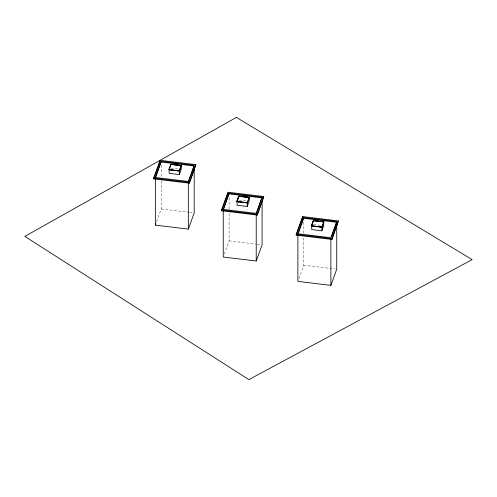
<?xml version="1.0" encoding="UTF-8"?>
<svg xmlns="http://www.w3.org/2000/svg" width="497" height="497" viewBox="0 0 497 497"><rect width="100%" height="100%" fill="white"/><g stroke="black" fill="none" stroke-linecap="round" stroke-linejoin="round"><path stroke-width="0.37" stroke-dasharray="2.48 1.86" d="M156.623 221.612L161.214 208.939L161.214 180.486M238.088 202.981L238.318 202.099M224.259 254.215L229.105 240.84L229.105 212.387M298.908 278.581L303.754 265.205L303.754 237.523M171.024 168.185L179.013 169.148M238.914 200.086L246.903 201.049M313.564 224.451L320.826 225.327M161.214 208.939L188.829 212.269M189.593 212.362L193.426 212.822M229.105 240.84L256.719 244.17M257.483 244.257L260.552 244.63M303.754 265.205L335.202 268.995M303.754 222.14L303.754 233.677M238.001 201.422L238.001 202.975M229.105 197.775L229.105 209.312M161.214 165.103L161.214 177.41"/><path stroke-width="0.75" d="M153.666 178.125L160.109 160.32L195.88 164.637L189.438 183.176L153.666 178.864L153.666 178.125L189.438 182.442L195.88 164.637M153.666 178.864L159.848 161.767M161.214 161.295L155.35 177.491L188.338 181.467L194.197 165.271L161.214 161.295L155.604 177.522M181.467 165.507L179.51 170.999L168.881 169.719L170.838 164.227L181.467 165.594L170.838 164.227M171.024 164.389L169.166 169.614L169.166 173.323L179.33 174.546L181.188 169.409L181.188 165.7L171.024 164.47M194.197 169.086L194.197 212.915L188.338 229.111L155.35 225.135L155.859 223.725M179.33 170.757L181.188 165.613M179.33 174.546L179.33 170.838L181.188 165.7M188.593 181.498L194.197 166.01L161.214 162.028M221.556 210.026L227.999 192.221L263.77 196.539L257.328 215.077L221.556 210.765L221.556 210.026L257.328 214.344L263.77 196.539M221.556 210.765L227.999 192.954M229.105 193.196L223.24 209.392L256.228 213.368L262.087 197.172L229.105 193.196L223.495 209.423M236.777 201.62L238.734 196.129L249.357 197.408L238.734 196.209L236.777 201.62L247.4 202.9L249.357 197.408M249.078 197.514L247.22 202.739L247.22 206.448L237.057 205.224L237.057 201.509L238.914 196.29L249.078 197.595L249.078 201.31L247.22 206.448M256.483 213.399L262.087 197.172M223.24 210.125L223.24 257.03L256.228 261.012L262.087 244.816L262.087 201.751M296.206 234.391L302.648 216.586L338.42 220.904L331.977 239.442L296.206 235.131L296.206 234.391L331.977 238.709L338.42 220.904M296.206 235.131L302.387 218.034M303.754 217.562L297.889 233.758L330.878 237.734L336.736 221.538L303.754 217.562L298.144 233.789M311.426 225.899L313.377 220.494L324.007 221.855L322.05 227.266L311.426 225.986L313.377 220.494M311.706 225.874L313.564 220.656L323.727 221.879L321.87 227.104L321.87 230.813L311.706 229.589L311.706 225.874L321.87 227.104M321.87 230.813L323.727 225.675L323.727 222.706M331.387 237.063L336.736 222.271L303.754 218.295M297.889 234.491L297.889 281.395L330.878 285.377L336.736 269.181L336.736 224.582M169.166 169.527L179.33 170.838M229.105 193.929L262.087 197.905M237.057 201.428L247.22 202.652M236.777 201.533L247.4 202.9M313.564 220.736L323.727 221.966M311.706 225.793L321.87 227.017M331.977 238.709L331.977 239.442M330.878 238.467L330.878 285.377M302.648 216.586L302.648 217.319M257.328 214.344L257.328 215.077M256.228 214.101L256.228 261.012M189.438 182.442L189.438 183.176M188.338 182.971L188.338 229.111M179.51 170.999L168.881 169.719M160.109 160.32L160.109 161.059M155.35 178.995L155.35 225.135M236.404 117.398L24.85 236.41L248.867 379.602L472.15 259.62L236.404 117.398"/></g></svg>
